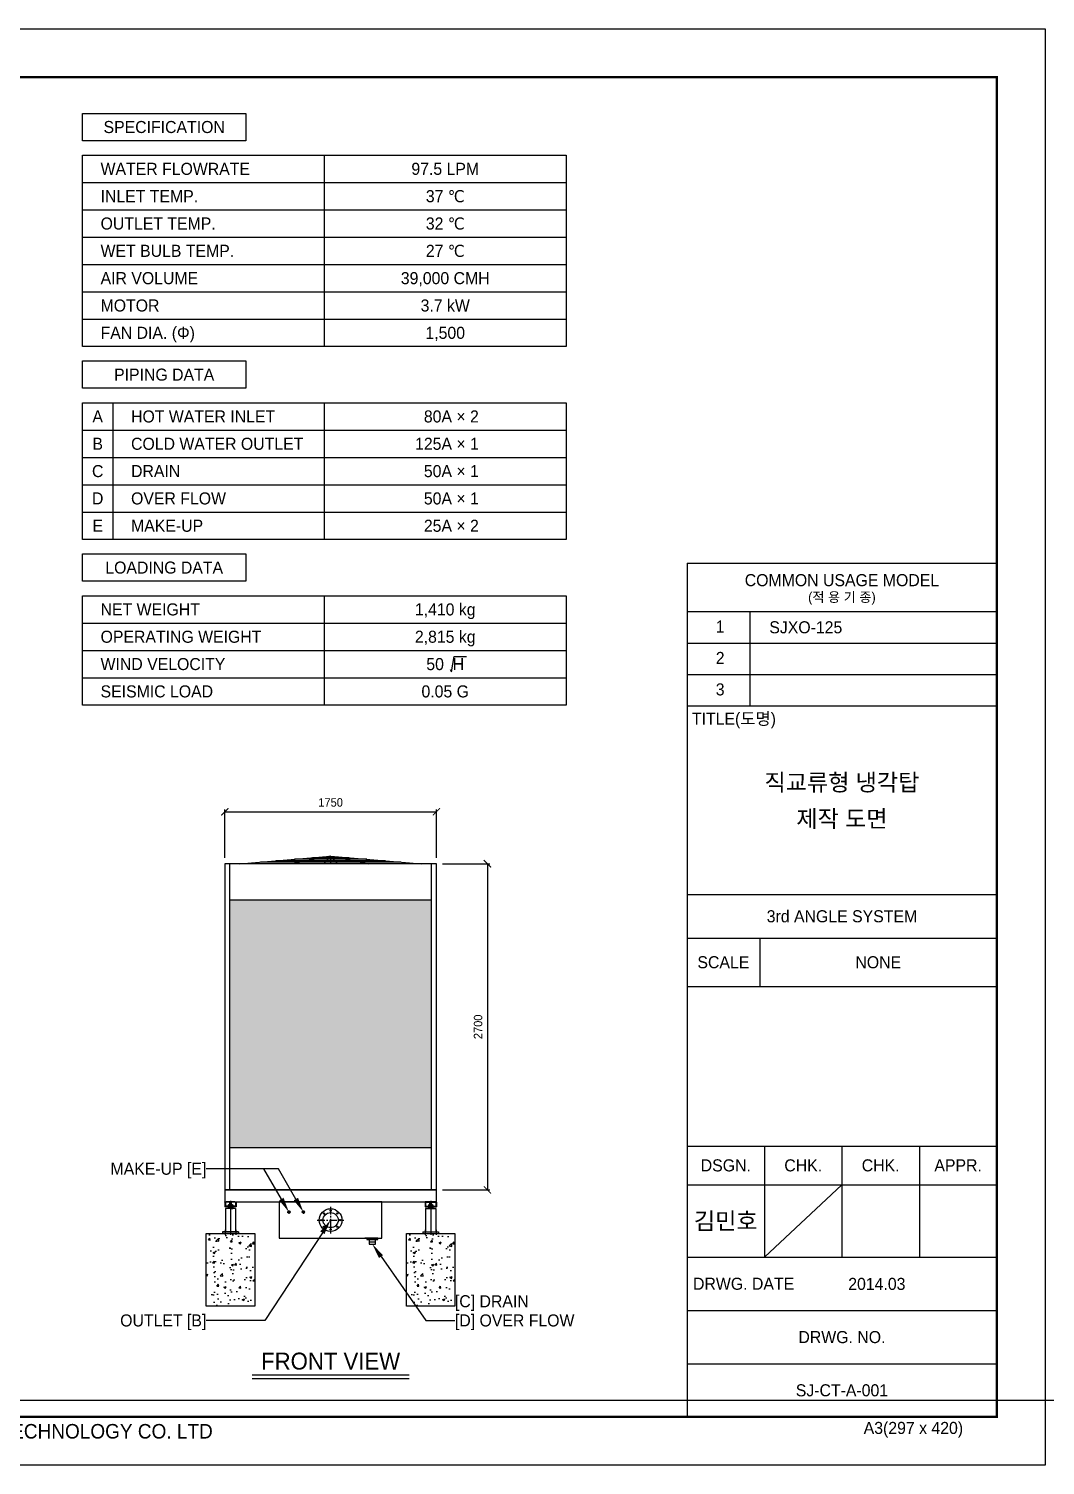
# Model space of a CAD drawing. Header units: millimetres. Extents: x 0 to 16815, y 0 to 11890.
# Drawn here: x 8407 to 16815, y 0 to 11890 of the extents above; entities that cross this region are included whole.
import ezdxf
from ezdxf.enums import TextEntityAlignment as Align

# ---------------------------------------------------------------- set-up
doc = ezdxf.new("R2010")
doc.units = ezdxf.units.MM
doc.linetypes.add('CENTER', pattern=[2, 1.25, -0.25, 0.25, -0.25])
doc.layers.get('DEFPOINTS').update_dxf_attribs({"color": 143})
for name, color, linetype in [('CENTER', 1, 'CENTER'), ('냉각탑_box', 1, 'Continuous'), ('냉각탑_dim', 1, 'Continuous'), ('냉각탑_form', 1, 'Continuous'), ('냉각탑_text', 3, 'Continuous')]:
    doc.layers.add(name, color=color, linetype=linetype)
doc.styles.add('HY울릉도L', font='H2WULL.TTF')
doc.styles.add('돋움', font='Dotum.ttf')
doc.styles.add('서명', font='MP.TTF')
doc.dimstyles.new('성지DIM', dxfattribs={"dimtxt": 3.5, "dimasz": 3, "dimexe": 1, "dimexo": 2.5, "dimgap": 2, "dimtad": 1, "dimdec": 0, "dimzin": 3, "dimdsep": 46, "dimtxsty": 'HY울릉도L', "dimblk": 'ARCHTICK', "dimcen": -2, "dimclrd": 256, "dimclre": 256, "dimclrt": 7, "dimadec": 0, "dimazin": 0, "dimtfac": 1, "dimtdec": 0, "dimtofl": 0, "dimtmove": 0, "dimatfit": 3, "dimfxl": 0, "dimtolj": 1, "dimtzin": 0, "dimlwe": -1, "dimarcsym": 0})

# ---------------------------------------------------------------- blocks, each defined once
blk = doc.blocks.new('냉각탑form')
at = {"layer": 'DEFPOINTS'}
blk.add_lwpolyline([(0, 297.07), (420.1, 297.07), (420.1, 0), (0, 0)], close=True, dxfattribs=at)
at = {"layer": '냉각탑_form'}
for p, q in [((346.08, 186.55), (346.08, 10)), ((346.08, 186.55), (410.1, 186.55)), ((346.08, 186.55), (410.1, 186.55)), ((346.08, 176.54), (410.1, 176.54)), ((359.09, 176.54), (359.09, 157.04)), ((346.08, 170.04), (410.1, 170.04)), ((346.08, 163.54), (410.1, 163.54)), ((346.08, 157.04), (410.1, 157.04)), ((346.08, 157.04), (410.1, 157.04)), ((346.08, 118.03), (410.1, 118.03)), ((346.08, 109.03), (410.1, 109.03)), ((361.09, 109.03), (361.09, 99.02)), ((346.08, 99.02), (410.1, 99.02)), ((346.08, 66.02), (410.1, 66.02)), ((362.09, 66.02), (362.09, 43.01)), ((378.09, 66.02), (378.09, 43.01)), ((394.1, 66.02), (394.1, 43.01)), ((346.08, 58.01), (410.1, 58.01)), ((378.09, 58.01), (362.09, 43.01)), ((346.08, 43.01), (410.1, 43.01)), ((346.08, 32.01), (410.1, 32.01)), ((346.08, 21.01), (410.1, 21.01))]:
    blk.add_line(p, q, dxfattribs=at)
at = {"layer": '냉각탑_form', "const_width": 0.5}
blk.add_lwpolyline([(10, 287.07), (10, 10), (410.1, 10), (410.1, 287.07)], close=True, dxfattribs=at)
at = {"layer": '냉각탑_form', "style": '돋움'}
for s, height, p in [('COMMON USAGE MODEL', 2.5006, (378.09, 183.04)), ('(적 용 기 종)', 2, (378.09, 179.54)), ('3rd ANGLE SYSTEM', 2.5006, (378.09, 113.53)), ('SCALE', 2.501, (353.59, 104.03)), ('DSGN.', 2.501, (354.09, 62.02)), ('CHK.', 2.501, (370.09, 62.02)), ('CHK.', 2.501, (386.09, 62.02)), ('APPR.', 2.501, (402.1, 62.02)), ('DRWG. NO.', 2.501, (378.09, 26.51))]:
    blk.add_text(s, height=height, dxfattribs=at).set_placement(p, align=Align.MIDDLE_CENTER)
for s, height, p in [('1', 2.5, (352.02, 172.2)), ('2', 2.5, (352.02, 165.7)), ('3', 2.5, (352.02, 159.2)), ('TITLE(도명)', 2.501, (347.09, 153.14)), ('DRWG. DATE', 2.501, (347.32, 36.29)), ('A3(297 x 420)', 2.5006, (382.58, 6.47)), ('SUNG JI AIR-CONDITIONING TECHNOLOGY CO. LTD', 3.0007, (149.5, 5.53))]:
    blk.add_text(s, height=height, dxfattribs=at).set_placement(p)
blk = doc.blocks.new('A$C259E073D')
for p, q in [((18, 271), (112, 271)), ((18, 268), (18, 271)), ((112, 268), (18, 268)), ((18, 268), (18, 231)), ((23, 268), (23, 236)), ((102, 271), (28, 271)), ((47, 246), (47, 236)), ((52, 249), (78, 249)), ((56, 246), (56, 236)), ((59, 249), (59, 263)), ((59, 249), (59, 263)), ((59, 263), (72, 263)), ((60, 263), (60, 249)), ((71, 263), (71, 249)), ((72, 249), (72, 263)), ((72, 249), (72, 263)), ((74, 246), (74, 236)), ((83, 246), (83, 236)), ((107, 268), (107, 236)), ((112, 268), (112, 271)), ((112, 268), (112, 231)), ((112, 231), (18, 231)), ((107, 236), (23, 236)), ((107, 218), (23, 218)), ((23, 218), (23, 23)), ((65, 236), (47, 236)), ((47, 228), (47, 218)), ((65, 218), (47, 218)), ((73, 236), (52, 236)), ((52, 231), (78, 231)), ((73, 218), (52, 218)), ((56, 228), (56, 218)), ((59, 218), (59, 231)), ((59, 231), (59, 218)), ((59, 218), (59, 231)), ((65, 236), (82, 236)), ((65, 236), (83, 236)), ((65, 218), (65, 23)), ((65, 218), (82, 218)), ((65, 218), (83, 218)), ((71, 218), (71, 231)), ((71, 231), (71, 218)), ((71, 218), (71, 231)), ((74, 228), (74, 218)), ((83, 228), (83, 218)), ((107, 218), (107, 23)), ((130, 23), (0, 23)), ((0, 23), (0, 9)), ((130, 9), (0, 9)), ((130, 23), (130, 9))]:
    blk.add_line(p, q)
for centre, radius, start, end in [((52, 245), 4.38, 17.2184, 162.7816), ((65, 234), 15, 90.4828, 127.3884), ((65, 234), 15, 52.6116, 89.5172), ((78, 245), 4.38, 17.2184, 162.7816), ((52, 227), 4.38, 17.2184, 162.7816), ((65, 216), 15, 90.4828, 127.3884), ((65, 216), 15, 52.6116, 89.5172), ((78, 227), 4.38, 17.2184, 162.7816)]:
    blk.add_arc(centre, radius, start, end)
at = {"layer": 'CENTER'}
for p, q in [((65, 279), (65, 0)), ((20, 39), (20, 0)), ((110, 39), (110, 0))]:
    blk.add_line(p, q, dxfattribs=at)
blk = doc.blocks.new('A$C036B6841')
at = {"color": 3}
for p, q in [((0, 0), (650, 53)), ((1153, 11), (147, 11)), ((1040, 21), (260, 21)), ((650, 53), (379, 0)), ((910, 32), (390, 32)), ((780, 42), (520, 42)), ((650, 53), (601, 0)), ((650, 53), (1300, 0)), ((650, 53), (699, 0)), ((650, 53), (921, 0))]:
    blk.add_line(p, q, dxfattribs=at)
at = {"layer": 'DEFPOINTS'}
blk.add_line((650, 53), (650, 0), dxfattribs=at)
blk = doc.blocks.new('A$C6A6A0C8A')
h = blk.add_hatch()
h.set_pattern_fill('HONEY', color=1, scale=7.6, angle=90)
h.set_pattern_definition([(90, (-27241.749, 13357.128), (-20.897193, 36.195), [24.13, -48.26]), (210, (-27241.749, 13357.128), (-20.897193, -36.195), [24.13, -48.26]), (150, (-27241.749, 13357.128), (-41.794386, 8e-08), [-48.26, 24.13])])
h.paths.add_polyline_path([(1863, 3362), (193, 3362), (193, 1312), (1863, 1312)])
h = blk.add_hatch()
h.set_pattern_fill('AR-CONC', color=8)
h.set_pattern_definition([(50, (-48337.06, -5070.58), (182.18467, -15.9391), [19.05, -209.55]), (355, (-48337.06, -5070.58), (-35.2434, 191.05685), [15.24, -167.6406]), (100.45144, (-48321.88, -5071.91), (146.94125, 175.11775), [16.19, -178.09024]), (46.1842, (-48337.06, -5019.78), (271.079, -42.0423), [28.575, -314.325]), (96.63556, (-48314.47, -5023.3), (237.4041, 247.4261), [24.285, -267.1356]), (351.18415, (-48337.06, -5019.78), (237.4041, 247.4261), [22.86, -251.4597]), (21, (-48311.66, -5032.48), (151.6144, -102.2652), [19.05, -209.55]), (326, (-48311.66, -5032.48), (61.802, 184.188), [15.24, -167.64]), (71.45144, (-48299.03, -5041), (213.4164, 81.9228), [16.19, -178.08994]), (37.5, (-48337.06, -5070.584), (3.0886, 84.55504), [0, -165.608, 0, -170.18, 0, -168.275]), (7.5, (-48337.06, -5070.58), (66.81966, 100.18057), [0, -97.028, 0, -161.798, 0, -64.135]), (327.5, (-48393.704, -5070.584), (135.590595, -5.72874), [0, -63.5, 0, -198.12, 0, -262.89]), (317.5, (-48419.1, -5070.58), (148.12918, 25.4265), [0, -82.55, 0, -131.572, 0, -186.69])])
h.paths.add_polyline_path([(400, 600), (0, 600), (0, 0), (400, 0)])
h = blk.add_hatch()
h.set_pattern_fill('AR-CONC', color=8)
h.set_pattern_definition([(50, (-46680.85, -5070.58), (182.18467, -15.9391), [19.05, -209.55]), (355, (-46680.85, -5070.58), (-35.2434, 191.05685), [15.24, -167.6406]), (100.45144, (-46665.67, -5071.91), (146.94125, 175.11775), [16.19, -178.09024]), (46.1842, (-46680.85, -5019.78), (271.079, -42.0423), [28.575, -314.325]), (96.63556, (-46658.26, -5023.3), (237.4041, 247.4261), [24.285, -267.1356]), (351.18415, (-46680.85, -5019.78), (237.4041, 247.4261), [22.86, -251.4597]), (21, (-46655.45, -5032.48), (151.6144, -102.2652), [19.05, -209.55]), (326, (-46655.45, -5032.48), (61.802, 184.188), [15.24, -167.64]), (71.45144, (-46642.82, -5041), (213.4164, 81.9228), [16.19, -178.08994]), (37.5, (-46680.85, -5070.584), (3.0886, 84.55504), [0, -165.608, 0, -170.18, 0, -168.275]), (7.5, (-46680.85, -5070.58), (66.81966, 100.18057), [0, -97.028, 0, -161.798, 0, -64.135]), (327.5, (-46737.495, -5070.584), (135.590595, -5.72874), [0, -63.5, 0, -198.12, 0, -262.89]), (317.5, (-46762.9, -5070.58), (148.12918, 25.4265), [0, -82.55, 0, -131.572, 0, -186.69])])
h.paths.add_polyline_path([(2056, 600), (1656, 600), (1656, 0), (2056, 0)])
at = {"color": 3}
for p, q in [((193, 3662), (193, 962)), ((1863, 962), (1863, 3662)), ((193, 3362), (1863, 3362)), ((193, 1312), (1863, 1312)), ((1400, 562), (1310, 562)), ((1348, 532), (1398, 532))]:
    blk.add_line(p, q, dxfattribs=at)
for points in [[(153, 3662), (153, 962), (1903, 962), (1903, 3662)], [(603, 862), (603, 562), (1453, 562), (1453, 862)], [(1328, 562), (1328, 552), (1418, 552), (1418, 562)], [(1348, 552), (1348, 512), (1398, 512), (1398, 552)]]:
    blk.add_lwpolyline(points, close=True, dxfattribs=at)
at = {"color": 4}
blk.add_lwpolyline([(153, 962), (153, 862), (1903, 862), (1903, 962)], close=True, dxfattribs=at)
at = {"color": 8}
for points in [[(400, 0), (0, 0), (0, 600), (400, 600)], [(2056, 0), (1656, 0), (1656, 600), (2056, 600)]]:
    blk.add_lwpolyline(points, close=True, dxfattribs=at)
at = {"color": 3}
for centre, radius in [((683, 778), 10), ((803, 778), 10), ((1028, 712), 93.8), ((950, 712), 5), ((1028, 712), 62.5), ((973, 767), 5), ((1028, 790), 5), ((1083, 767), 5), ((1106, 712), 5), ((973, 657), 5), ((1028, 634), 5), ((1083, 657), 5)]:
    blk.add_circle(centre, radius, dxfattribs=at)
at = {"layer": 'CENTER', "linetype": 'CENTER', "ltscale": 50}
for p, q in [((670, 778), (696, 778)), ((683, 791), (683, 765)), ((790, 778), (816, 778)), ((803, 791), (803, 765)), ((1028, 822), (1028, 602)), ((918, 712), (1138, 712))]:
    blk.add_line(p, q, dxfattribs=at)
at = {"xscale": 1.153846153846154, "yscale": 1.153846153846154, "zscale": 1.153846153846154}
blk.add_blockref('A$C036B6841', (278, 3662), dxfattribs=at)
blk.add_blockref('A$C259E073D', (135, 591))
at = {"xscale": -1}
blk.add_blockref('A$C259E073D', (1921, 591), dxfattribs=at)
blk = doc.blocks.new('_ArchTick')
at = {"color": 0, "linetype": 'ByBlock', "const_width": 0.15}
blk.add_lwpolyline([(-0.5, -0.5), (0.5, 0.5)], dxfattribs=at)
blk = doc.blocks.new('*D15')
at = {"layer": 'DEFPOINTS', "color": 0}
for p in [(11779, 5409), (10029, 4979), (11779, 4979)]:
    blk.add_point(p, dxfattribs=at)
at = {"layer": '냉각탑_dim'}
for p, q in [((10029, 5029), (10029, 5429)), ((11779, 5029), (11779, 5429))]:
    blk.add_line(p, q, dxfattribs=at)
at = {"layer": '냉각탑_dim', "lineweight": -2}
blk.add_line((10029, 5409), (11779, 5409), dxfattribs=at)
at = {"layer": '냉각탑_dim', "lineweight": -2, "xscale": 60, "yscale": 60, "zscale": 60, "rotation": 180}
blk.add_blockref('_ArchTick', (10029, 5409), dxfattribs=at)
at = {"layer": '냉각탑_dim', "lineweight": -2, "xscale": 60, "yscale": 60, "zscale": 60}
blk.add_blockref('_ArchTick', (11779, 5409), dxfattribs=at)
at = {"layer": '냉각탑_dim', "color": 7, "insert": (10904, 5486), "char_height": 70, "attachment_point": 5, "style": 'HY울릉도L'}
blk.add_mtext('\\A1;1750', dxfattribs=at)
blk = doc.blocks.new('*D16')
at = {"layer": 'DEFPOINTS', "color": 0}
for p in [(11779, 4979), (11779, 2279), (12201, 2279)]:
    blk.add_point(p, dxfattribs=at)
at = {"layer": '냉각탑_dim'}
for p, q in [((11829, 4979), (12221, 4979)), ((11829, 2279), (12221, 2279))]:
    blk.add_line(p, q, dxfattribs=at)
at = {"layer": '냉각탑_dim', "lineweight": -2}
blk.add_line((12201, 4979), (12201, 2279), dxfattribs=at)
at = {"layer": '냉각탑_dim', "lineweight": -2, "xscale": 60, "yscale": 60, "zscale": 60}
for p, rotation in [((12201, 4979), 90), ((12201, 2279), 270)]:
    blk.add_blockref('_ArchTick', p, dxfattribs=dict(at, rotation=rotation))
at = {"layer": '냉각탑_dim', "color": 7, "insert": (12124, 3629), "char_height": 70, "attachment_point": 5, "rotation": 90, "style": 'HY울릉도L'}
blk.add_mtext('\\A1;2700', dxfattribs=at)

msp = doc.modelspace()

# ---------------------------------------------------------------- linework, layer by layer
at = {"color": 1}
for p, q in [((10254.1, 747.5), (11554.1, 747.5)), ((10254.1, 717.5), (11554.1, 717.5))]:
    msp.add_line(p, q, dxfattribs=at)
msp.add_xline((12221.2, 539.2), (1, 0))
at = {"layer": '냉각탑_box'}
for p, q in [((10851.8, 10843.9), (10851.8, 9260.5)), ((8851.5, 10617.7), (12852.2, 10617.7)), ((8851.5, 10391.5), (12852.2, 10391.5)), ((8851.5, 10165.3), (12852.2, 10165.3)), ((8851.5, 9939.1), (12852.2, 9939.1)), ((8851.5, 9712.9), (12852.2, 9712.9)), ((8851.5, 9486.7), (12852.2, 9486.7)), ((9103.6, 8794.3), (9103.6, 7663.4)), ((10851.8, 8794.3), (10851.8, 7663.4)), ((8851.5, 8568.1), (12852.2, 8568.1)), ((8851.5, 8342), (12852.2, 8342)), ((8851.5, 8115.8), (12852.2, 8115.8)), ((8851.5, 7889.6), (12852.2, 7889.6)), ((10851.8, 7197.2), (10851.8, 6292.4)), ((8851.5, 6971), (12852.2, 6971)), ((8851.5, 6744.8), (12852.2, 6744.8)), ((8851.5, 6518.6), (12852.2, 6518.6))]:
    msp.add_line(p, q, dxfattribs=at)
for points in [[(8851.5, 11190.1), (10203.7, 11190.1), (10203.7, 10963.9), (8851.5, 10963.9)], [(8851.5, 10843.9), (12852.2, 10843.9), (12852.2, 9260.5), (8851.5, 9260.5)], [(8851.5, 9140.5), (10203.7, 9140.5), (10203.7, 8914.3), (8851.5, 8914.3)], [(8851.5, 8794.3), (12852.2, 8794.3), (12852.2, 7663.4), (8851.5, 7663.4)], [(8851.5, 7543.4), (10203.7, 7543.4), (10203.7, 7317.2), (8851.5, 7317.2)], [(8851.5, 7197.2), (12852.2, 7197.2), (12852.2, 6292.4), (8851.5, 6292.4)]]:
    msp.add_lwpolyline(points, close=True, dxfattribs=at)
at = {"layer": '냉각탑_dim', "linetype": 'ByBlock', "lineweight": -2}
for p, q in [((10471.8, 2454.5), (9876, 2454.5)), ((10616.6, 2203.7), (10471.8, 2454.5)), ((10835.7, 1924.9), (10360.8, 1198.8)), ((11320.9, 1727.1), (11691.4, 1198.8)), ((10360.8, 1198.8), (9876, 1198.8)), ((11691.4, 1198.8), (11932.2, 1198.8))]:
    msp.add_line(p, q, dxfattribs=at)
msp.add_lwpolyline([(10496.6, 2203.7), (10351.8, 2454.5)], dxfattribs=at)
at = {"layer": '냉각탑_dim'}
for points in [[(10478.5, 2193.3), (10559.1, 2095.5), (10514.6, 2214.1)], [(10598.5, 2193.3), (10679.1, 2095.5), (10634.6, 2214.1)], [(10818.2, 1936.3), (10904.1, 2029.5), (10853.1, 1913.5)], [(11303.8, 1715.2), (11249.1, 1829.5), (11337.9, 1739.1)]]:
    msp.add_solid(points, dxfattribs=at)
at = {"layer": '냉각탑_text'}
msp.add_lwpolyline([(11892.6, 6587.6), (11904.8, 6567.8), (11927.1, 6695.6), (12027.1, 6695.6)], dxfattribs=at)

# ---------------------------------------------------------------- block references
msp.add_blockref('A$C6A6A0C8A', (9876, 1317.5))
at = {"layer": '냉각탑_form', "xscale": 40.02539682539683, "yscale": 40.02539682539683, "zscale": 40.02539682539683}
msp.add_blockref('냉각탑form', (0, 0), dxfattribs=at)

# ---------------------------------------------------------------- texts
at = {"layer": '냉각탑_text'}
for s, height, style, p in [('SPECIFICATION', 100, '돋움', (9527.6, 11077)), ('97.5 LPM', 100, '돋움', (11852, 10730.8)), ('37 ℃', 100, '돋움', (11852, 10504.6)), ('32 ℃', 100, '돋움', (11852, 10278.4)), ('27 ℃', 100, '돋움', (11852, 10052.2)), ('39,000 CMH', 100, '돋움', (11852, 9826)), ('3.7 kW', 100, '돋움', (11852, 9599.8)), ('1,500', 100, '돋움', (11852, 9373.6)), ('PIPING DATA', 100, '돋움', (9527.6, 9027.4)), ('A', 100, '돋움', (8977.6, 8681.2)), ('B', 100, '돋움', (8977.6, 8455.1)), ('C', 100, '돋움', (8977.6, 8228.9)), ('D', 100, '돋움', (8977.6, 8002.7)), ('E', 100, '돋움', (8977.6, 7776.5)), ('LOADING DATA', 100, '돋움', (9527.6, 7430.3)), ('1,410 kg', 100, '돋움', (11852, 7084.1)), ('2,815 kg', 100, '돋움', (11852, 6857.9)), ('50  H', 100, '돋움', (11852, 6631.7)), ('0.05 G', 100, '돋움', (11852, 6405.5)), ('직교류형 냉각탑', 140, '돋움', (15133.3, 5652.4)), ('제작 도면', 140, '돋움', (15133.3, 5352.2)), ('NONE', 100, '돋움', (15433.6, 4163.7)), ('김민호', 140, '서명', (14172.5, 2021.8)), ('FRONT VIEW', 140, '돋움', (10904.1, 862.3)), ('SJ-CT-A-001', 100, '돋움', (15133.3, 620.5))]:
    msp.add_text(s, height=height, dxfattribs=dict(at, style=style)).set_placement(p, align=Align.MIDDLE_CENTER)
at = {"layer": '냉각탑_text', "style": '돋움'}
for s, p in [('WATER FLOWRATE', (9001.5, 10730.8)), ('INLET TEMP.', (9001.5, 10504.6)), ('OUTLET TEMP.', (9001.5, 10278.4)), ('WET BULB TEMP.', (9001.5, 10052.2)), ('AIR VOLUME', (9001.5, 9826)), ('MOTOR', (9001.5, 9599.8)), ('FAN DIA. (Φ)', (9001.5, 9373.6)), ('HOT WATER INLET', (9253.6, 8681.2)), ('COLD WATER OUTLET', (9253.6, 8455.1)), ('DRAIN', (9253.6, 8228.9)), ('OVER FLOW', (9253.6, 8002.7)), ('MAKE-UP', (9253.6, 7776.5)), ('NET WEIGHT', (9001.5, 7084.1)), ('OPERATING WEIGHT', (9001.5, 6857.9)), ('SJXO-125', (14532.6, 6936.1)), ('WIND VELOCITY', (9001.5, 6631.7)), ('SEISMIC LOAD', (9001.5, 6405.5)), ('2014.03', (15185.5, 1501.3)), ('[C] DRAIN', (11932.2, 1357.6)), ('[D] OVER FLOW', (11932.2, 1198.8))]:
    msp.add_text(s, height=100, dxfattribs=at).set_placement(p, align=Align.MIDDLE_LEFT)
for s, p in [('80A × 2', (12130, 8681.2)), ('125A × 1', (12130, 8455.1)), ('50A × 1', (12130, 8228.9)), ('50A × 1', (12130, 8002.7)), ('25A × 2', (12130, 7776.5)), ('MAKE-UP [E]', (9876, 2454.5)), ('OUTLET [B]', (9876, 1198.8))]:
    msp.add_text(s, height=100, dxfattribs=at).set_placement(p, align=Align.MIDDLE_RIGHT)

# ---------------------------------------------------------------- dimensions: what is measured, and where the dimension line sits
at = {"layer": '냉각탑_dim'}
dim = msp.add_linear_dim(base=(11779.1, 5409.4), p1=(10029.1, 4979.5), p2=(11779.1, 4979.5), dimstyle='성지DIM', override={"dimscale": 20, "dimtmove": 2}, dxfattribs=at)
dim.commit()
dim.dimension.update_dxf_attribs({"geometry": '*D15', "text_midpoint": (10904.1, 5485.9)})
dim = msp.add_linear_dim(base=(12200.5, 2279.5), p1=(11779.1, 4979.5), p2=(11779.1, 2279.5), angle=90, dimstyle='성지DIM', override={"dimscale": 20, "dimtmove": 2}, dxfattribs=at)
dim.commit()
dim.dimension.update_dxf_attribs({"geometry": '*D16', "text_midpoint": (12124, 3629.5)})

doc.saveas('drawing.dxf')
